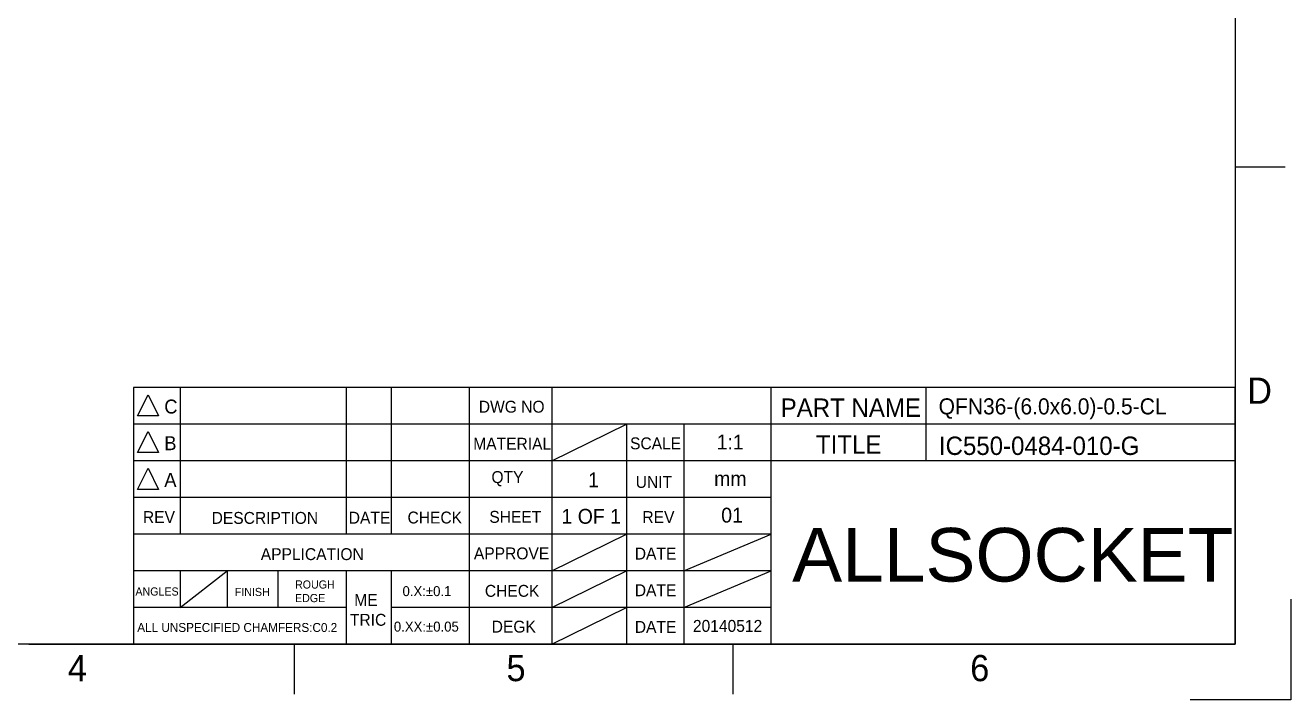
# Model space of a CAD drawing. Header units: millimetres. Extents: x 1775 to 1883, y -277 to -202.
# Drawn here: x 1835.32 to 1882.52, y -277.24 to -252.08 of the extents above; entities that cross this region are included whole.
import ezdxf

# ---------------------------------------------------------------- set-up
doc = ezdxf.new("R2010")
doc.units = ezdxf.units.MM
doc.header["$LTSCALE"] = 30.734
doc.layers.get('0').update_dxf_attribs({"linetype": 'CONTINUOUS'})
doc.layers.add('DIM', color=3, linetype='CONTINUOUS')
doc.layers.add('TuKuang', color=7, linetype='CONTINUOUS')
doc.styles.add('1', font='romans.shx', dxfattribs={"height": 2.5})
doc.styles.add('2', font='romans.shx', dxfattribs={"bigfont": 'bigfont.shx'})
doc.styles.add('GB', font='', dxfattribs={"height": 4})
doc.styles.add('ROMANS', font='romans.shx')
doc.styles.get('GB').set_extended_font_data('KaiTi_GB2312')

# ---------------------------------------------------------------- blocks, each defined once
blk = doc.blocks.new('asdf456')
at = {"layer": 'TuKuang', "color": 8}
for p, q in [((1548.39, 152.964), (1548.39, 15.774)), ((1548.39, 50.071), (1552, 50.071)), ((1548.39, 15.774), (1350.046, 15.774)), ((1480.748, 15.774), (1480.748, 12.163)), ((1512.277, 15.774), (1512.277, 12.163))]:
    blk.add_line(p, q, dxfattribs=at)
blk.add_lwpolyline([(1552.39, 18.994), (1552.39, 11.774), (1545.169, 11.774)], dxfattribs=at)
at = {"color": 8, "char_height": 1.88441, "attachment_point": 1, "style": '1'}
for s, insert, width in [('{\\f@Gulim|b0|i0|c134|p34;D}', (1549.26, 34.929), 9.04157), ('{\\f@Gulim|b0|i0|c134|p34;4}', (1464.486, 14.989), 8.30081), ('{\\f@Gulim|b0|i0|c134|p34;5}', (1496.016, 14.989), 8.30081), ('{\\f@Gulim|b0|i0|c134|p34;6}', (1529.351, 14.989), 8.30081)]:
    blk.add_mtext(s, dxfattribs=dict(at, insert=insert, width=width))

msp = doc.modelspace()

# ---------------------------------------------------------------- linework, layer by layer
at = {"color": 8}
for p, q in [((1841.098, -265.592), (1841.098, -271.061)), ((1847.287, -265.592), (1847.287, -271.061)), ((1848.964, -265.592), (1848.964, -271.061)), ((1851.879, -265.592), (1851.879, -275.163)), ((1854.962, -265.592), (1854.962, -275.163)), ((1863.148, -275.163), (1863.148, -265.592)), ((1868.911, -265.592), (1868.911, -268.327)), ((1880.448, -266.959), (1839.356, -266.959)), ((1854.962, -268.327), (1857.75, -266.959)), ((1857.75, -266.959), (1857.75, -275.163)), ((1859.888, -266.959), (1859.888, -275.163)), ((1851.879, -268.327), (1839.356, -268.327)), ((1880.448, -268.327), (1851.879, -268.327)), ((1863.148, -269.694), (1839.356, -269.694)), ((1863.148, -271.061), (1839.356, -271.061)), ((1854.962, -272.429), (1857.75, -271.061)), ((1859.888, -272.429), (1863.148, -271.061)), ((1863.148, -272.429), (1839.356, -272.429)), ((1841.098, -272.429), (1841.098, -273.796)), ((1841.098, -273.796), (1842.851, -272.429)), ((1842.851, -272.429), (1842.851, -273.796)), ((1844.734, -272.429), (1844.734, -273.796)), ((1847.287, -272.429), (1847.287, -275.163)), ((1848.964, -272.429), (1848.964, -275.163)), ((1854.962, -273.796), (1857.75, -272.429)), ((1859.888, -273.796), (1863.148, -272.429)), ((1847.287, -273.796), (1839.356, -273.796)), ((1863.148, -273.796), (1848.964, -273.796)), ((1854.962, -275.163), (1857.75, -273.796))]:
    msp.add_line(p, q, dxfattribs=at)
at = {"color": 8, "lineweight": 25, "ltscale": 10}
for p, q in [((1839.506, -266.653), (1839.9, -265.864)), ((1839.9, -265.864), (1840.294, -266.653)), ((1839.506, -268.02), (1839.9, -267.232)), ((1839.9, -267.232), (1840.294, -268.02)), ((1839.506, -269.393), (1839.9, -268.604)), ((1839.9, -268.604), (1840.294, -269.393))]:
    msp.add_line(p, q, dxfattribs=at)
at = {"color": 8}
msp.add_lwpolyline([(1880.448, -275.163), (1880.448, -265.592), (1839.356, -265.592), (1839.356, -275.163)], close=True, dxfattribs=at)
at = {"color": 8, "lineweight": 25, "ltscale": 10}
for points in [[(1840.294, -266.653), (1839.506, -266.653)], [(1840.294, -268.02), (1839.506, -268.02)], [(1840.294, -269.393), (1839.506, -269.393)]]:
    msp.add_lwpolyline(points, dxfattribs=at)
at = {"layer": 'TuKuang', "color": 8}
msp.add_lwpolyline([(1835.452, -275.163), (1879.727, -275.163)], dxfattribs=at)

# ---------------------------------------------------------------- block references
at = {"xscale": 0.518942464007705, "yscale": 0.518942464007705, "zscale": 0.518942464007705}
msp.add_blockref('asdf456', (1076.923, -283.349), dxfattribs=at)

# ---------------------------------------------------------------- texts
at = {"color": 8, "lineweight": 25, "ltscale": 10, "char_height": 0.52053, "width": 0.67136, "attachment_point": 1, "style": '2'}
for s, insert in [('{\\f@Gulim|b0|i0|c134|p34;C}', (1840.505, -266.043)), ('{\\f@Gulim|b0|i0|c134|p34;B}', (1840.505, -267.41)), ('{\\f@Gulim|b0|i0|c134|p34;A}', (1840.505, -268.778))]:
    msp.add_mtext(s, dxfattribs=dict(at, insert=insert))
at = {"color": 0, "linetype": 'ByBlock', "insert": (1863.927, -270.832), "char_height": 2, "attachment_point": 1, "style": 'ROMANS'}
msp.add_mtext_dynamic_manual_height_columns('{\\fSansSerif|b0|i0|c2|p2;ALLSOCKET}', width=14.96325, gutter_width=2.25, heights=[0], dxfattribs=at)
at = {"layer": 'DIM', "color": 8, "linetype": 'ByBlock', "lineweight": 25, "attachment_point": 7, "style": 'GB'}
for s, insert, char_height, width in [('{\\f@Gulim|b0|i0|c134|p34;DWG NO}', (1852.237, -266.538), 0.44422, 3.71193), ('{\\f@Gulim|b0|i0|c134|p34;PART NAME}', (1863.498, -266.688), 0.68553, 5.51269), ('{\\f@Gulim|b0|i0|c134|p34;QFN36-(6.0x6.0)-0.5-CL}', (1869.389, -266.777), 0.6, 3.05386), ('{\\f@Gulim|b0|i0|c134|p34;MATERIAL}', (1852.029, -267.914), 0.44422, 1.55685), ('{\\f@Gulim|b0|i0|c134|p34;SCALE}', (1857.879, -267.905), 0.44422, 1.55685), ('{\\f@Gulim|b0|i0|c134|p34;1:1}', (1861.109, -267.905), 0.55528, 1.33831), ('{\\f@Gulim|b0|i0|c134|p34;TITLE}', (1864.814, -268.064), 0.68553, 3.05386), ('{\\f@Gulim|b0|i0|c134|p34;IC550-0484-010-G}', (1869.401, -268.119), 0.68553, 3.05386), ('{\\f@Gulim|b0|i0|c134|p34;  QTY}', (1852.385, -269.279), 0.44422, 1.55685), ('{\\f@Gulim|b0|i0|c134|p34;1}', (1856.314, -269.317), 0.55528, 0.96925), ('{\\f@Gulim|b0|i0|c134|p34;UNIT}', (1858.089, -269.344), 0.44422, 1.55685), ('{\\f@Gulim|b0|i0|c134|p34;mm}', (1861.015, -269.272), 0.55528, 1.33831), ('{\\f@Gulim|b0|i0|c134|p34;REV}', (1839.707, -270.649), 0.44422, 1.55685), ('{\\f@Gulim|b0|i0|c134|p34;DESCRIPTION}', (1842.27, -270.686), 0.44422, 1.55685), ('{\\f@Gulim|b0|i0|c134|p34;DATE}', (1847.385, -270.672), 0.44422, 1.55685), ('{\\f@Gulim|b0|i0|c134|p34;CHECK}', (1849.578, -270.672), 0.44422, 1.55685), ('{\\f@Gulim|b0|i0|c134|p34;SHEET}', (1852.629, -270.647), 0.44422, 1.55685), ('{\\f@Gulim|b0|i0|c134|p34;1 OF 1}', (1855.322, -270.684), 0.55528, 2.60519), ('{\\f@Gulim|b0|i0|c134|p34;REV}', (1858.34, -270.649), 0.44422, 1.55685), ('{\\f@Gulim|b0|i0|c134|p34;01}', (1861.28, -270.64), 0.55528, 1.33831), ('{\\f@Gulim|b0|i0|c134|p34;APPLICATION}', (1844.103, -272.038), 0.44422, 1.55685), ('{\\f@Gulim|b0|i0|c134|p34;APPROVE}', (1852.054, -272.01), 0.44422, 1.55685), ('{\\f@Gulim|b0|i0|c134|p34;DATE}', (1858.056, -272.01), 0.44422, 1.55685), ('{\\f@Gulim|b0|i0|c134|p34;ROUGH \\PEDGE}', (1845.381, -273.604), 0.30385, 1.22829), ('{\\f@Gulim|b0|i0|c134|p34; ME\\PTRIC}', (1847.429, -274.488), 0.44422, 1.55685), ('{\\f@Gulim|b0|i0|c134|p34;0.X:%%P0.1}', (1849.391, -273.382), 0.37481, 2.52294), ('{\\f@Gulim|b0|i0|c134|p34;CHECK}', (1852.463, -273.407), 0.44422, 1.55685), ('{\\f@Gulim|b0|i0|c134|p34;DATE}', (1858.056, -273.378), 0.44422, 1.55685), ('{\\f@Gulim|b0|i0|c134|p34;20140512}', (1860.224, -274.715), 0.44422, 1.28893), ('{\\f@Gulim|b0|i0|c134|p34;0.XX:%%P0.05}', (1849.068, -274.706), 0.37481, 2.81226), ('{\\f@Gulim|b0|i0|c134|p34;DEGK}', (1852.718, -274.742), 0.44422, 1.55685), ('{\\f@Gulim|b0|i0|c134|p34;DATE}', (1858.056, -274.745), 0.44422, 1.55685)]:
    msp.add_mtext(s, dxfattribs=dict(at, insert=insert, char_height=char_height, width=width))
at = {"layer": 'DIM', "color": 8, "linetype": 'ByBlock', "lineweight": 9, "attachment_point": 7, "style": 'GB'}
for s, insert, char_height, width in [('{\\f@Gulim|b0|i0|c134|p34;ANGLES}', (1839.427, -273.359), 0.30385, 1.647), ('{\\f@Gulim|b0|i0|c134|p34;FINISH}', (1843.134, -273.376), 0.30385, 1.42111), ('{\\f@Gulim|b0|i0|c134|p34;\\C8;ALL UNSPECIFIED CHAMFERS:C0.2}', (1839.496, -274.717), 0.33423, 7.928)]:
    msp.add_mtext(s, dxfattribs=dict(at, insert=insert, char_height=char_height, width=width))

doc.saveas('drawing.dxf')
